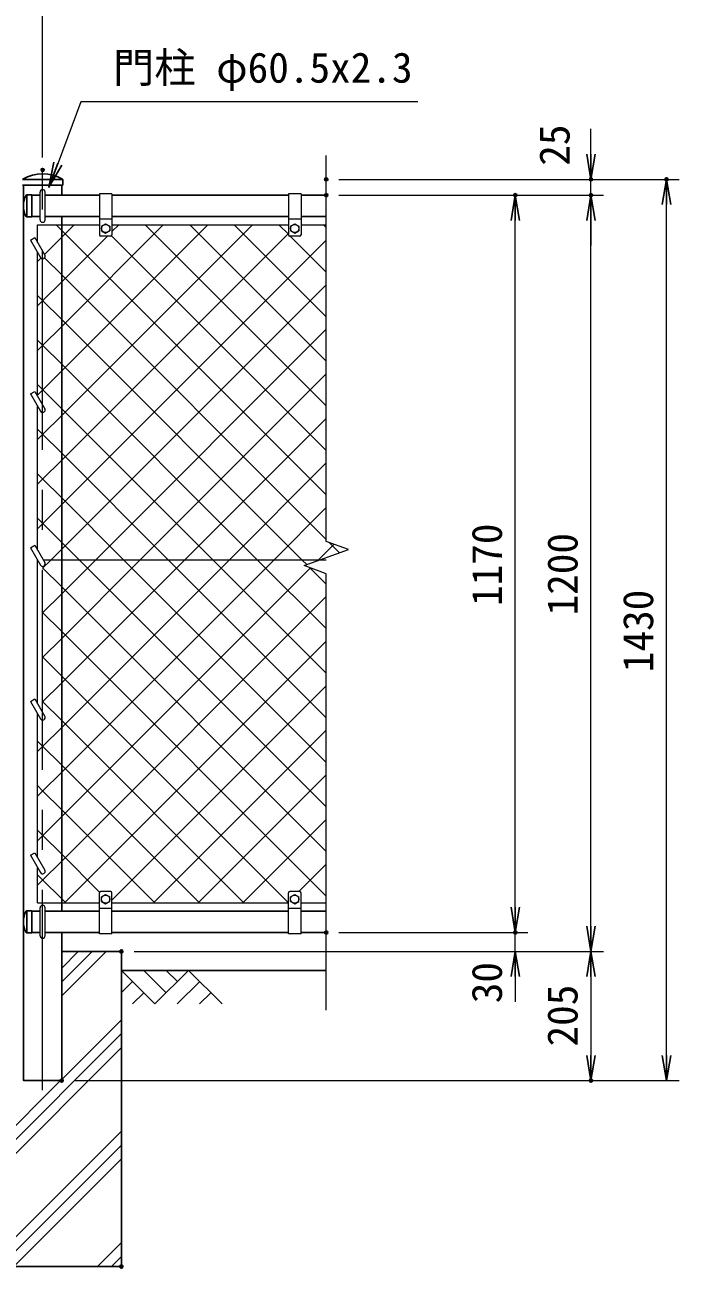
# Model space of a CAD drawing. Units: millimetres, scale not verified. Extents: x -4200 to 4200, y -2970 to 2970.
# Drawn here: x -1612 to -574, y -1041 to 932 of the extents above; entities that cross this region are included whole.
import ezdxf
from ezdxf.enums import TextEntityAlignment as Align

# ---------------------------------------------------------------- set-up
doc = ezdxf.new("R2010")
doc.units = ezdxf.units.MM
doc.header["$LTSCALE"] = 10
doc.header["$PDMODE"] = 32
doc.header["$PDSIZE"] = 5
doc.linetypes.add('USER1', pattern=[50.8, 31.75, -6.35, 6.35, -6.35])
for name, color, linetype, lineweight in [('0-0_D-STR1', 1, 'Continuous', 25), ('0-1_D-DCR-HCH', 7, 'Continuous', 13), ('0-2_D-STR3', 3, 'Continuous', 13), ('0-3_D-BMK', 2, 'USER1', 13), ('0-4_D-STR4', 7, 'Continuous', 25), ('0-5_D-BGD', 7, 'Continuous', 25), ('0-6_D-STR-TXT', 7, 'Continuous', 13), ('0-7_D-STR-DIM', 7, 'Continuous', 13), ('0-B_D-STR2', 7, 'Continuous', 13)]:
    doc.layers.add(name, color=color, linetype=linetype, lineweight=lineweight)
doc.layers.add('0-8_0', color=7, linetype='Continuous')
doc.layers.add('0-9_Defpoints', color=8, linetype='Continuous')
doc.styles.add('ＭＳ ゴシック', font='')
doc.styles.get('ＭＳ ゴシック').set_extended_font_data('MS Gothic')

# ---------------------------------------------------------------- blocks, each defined once
blk = doc.blocks.new('_Open')
at = {"layer": '0-8_0'}
blk.add_line((-10, 1.667), (0, 0), dxfattribs=at)
blk.add_lwpolyline([(-10, -1.667), (0, 0), (-10, 0)], dxfattribs=at)

msp = doc.modelspace()

# ---------------------------------------------------------------- linework, layer by layer
at = {"layer": '0-0_D-STR1'}
for p, q in [((-1551.95, 677.37), (-1616.15, 677.37)), ((-1552.28, 686.37), (-1615.81, 686.37)), ((-1553.8, 661.37), (-1553.8, 677.37)), ((-1551.95, 685.42), (-1551.95, 677.37)), ((-1609.38, 661.87), (-1601.05, 661.87)), ((-1609.05, 661.87), (-1609.05, 626.87)), ((-1601.05, 661.87), (-1601.05, 626.87)), ((-1588.05, 661.37), (-1601.05, 661.37)), ((-1494.05, 661.37), (-1580.05, 661.37)), ((-1194.05, 661.37), (-1474.05, 661.37)), ((-1134.05, 661.37), (-1174.05, 661.37)), ((-1609.38, 626.87), (-1601.05, 626.87)), ((-1588.05, 627.37), (-1601.05, 627.37)), ((-1494.05, 627.37), (-1580.05, 627.37)), ((-1553.8, -474.63), (-1553.8, 627.37)), ((-1194.05, 627.37), (-1474.05, 627.37)), ((-1134.05, 627.37), (-1174.05, 627.37)), ((-1609.38, -474.13), (-1601.05, -474.13)), ((-1609.05, -509.13), (-1609.05, -474.13)), ((-1601.05, -509.13), (-1601.05, -474.13)), ((-1588.05, -474.63), (-1601.05, -474.63)), ((-1494.05, -474.63), (-1580.05, -474.63)), ((-1194.05, -474.63), (-1474.05, -474.63)), ((-1134.05, -474.63), (-1174.05, -474.63)), ((-1609.38, -509.13), (-1601.05, -509.13)), ((-1588.05, -508.63), (-1601.05, -508.63)), ((-1494.05, -508.63), (-1580.05, -508.63)), ((-1194.05, -508.63), (-1474.05, -508.63)), ((-1134.05, -508.63), (-1174.05, -508.63))]:
    msp.add_line(p, q, dxfattribs=at)
msp.add_lwpolyline([(-1614.3, 677.37), (-1614.3, -743.63), (-1553.8, -743.63), (-1553.8, -508.63)], dxfattribs=at)
for centre, radius, start, end in [((-1584.05, 634.2), 61.17, 59.14927, 120.85073), ((-1553.45, 685.42), 1.5, 0, 59.14927), ((-1578.82, 644.37), 35.72, 151.52136, 208.47864), ((-1609.38, 660.87), 1, 90, 147.70173), ((-1609.38, 627.87), 1, 212.29827, 270), ((-1578.82, -491.63), 35.72, 151.52136, 208.47864), ((-1609.38, -475.13), 1, 90, 147.70173), ((-1609.38, -508.13), 1, 212.29827, 270)]:
    msp.add_arc(centre, radius, start, end, dxfattribs=at)
at = {"layer": '0-1_D-DCR-HCH'}
for p, q in [((-1553.8, -609.14), (-1483.29, -538.63)), ((-1553.8, -587.05), (-1505.38, -538.63)), ((-1553.8, -564.95), (-1527.48, -538.63)), ((-1405.83, -621.84), (-1459.05, -568.63)), ((-1388.1, -604.11), (-1423.57, -568.63)), ((-1352.62, -568.63), (-1405.83, -621.84)), ((-1370.27, -586.46), (-1388.1, -568.63)), ((-1352.62, -568.63), (-1299.41, -621.84)), ((-1441.31, -586.37), (-1459.05, -604.03)), ((-1334.88, -586.37), (-1370.52, -621.84)), ((-1423.57, -604.11), (-1441.39, -621.84)), ((-1317.15, -604.11), (-1334.97, -621.84)), ((-1553.8, -741.73), (-1459.05, -646.98)), ((-1709.05, -919.07), (-1459.05, -669.07)), ((-1709.05, -941.17), (-1459.05, -691.17)), ((-1709.05, -896.98), (-1555.7, -743.63)), ((-1673.93, -1038.63), (-1459.05, -823.75)), ((-1651.83, -1038.63), (-1459.05, -845.85)), ((-1629.73, -1038.63), (-1459.05, -867.95)), ((-1497.15, -1038.63), (-1459.05, -1000.53)), ((-1475.05, -1038.63), (-1459.05, -1022.63))]:
    msp.add_line(p, q, dxfattribs=at)
at = {"layer": '0-2_D-STR3'}
for p, q in [((-1588.05, 622.37), (-1588.05, 666.37)), ((-1580.05, 622.37), (-1580.05, 666.37)), ((-1494.05, 663.37), (-1494.05, 598.37)), ((-1474.05, 663.37), (-1494.05, 663.37)), ((-1474.05, 663.37), (-1474.05, 598.37)), ((-1194.05, 663.37), (-1194.05, 598.37)), ((-1174.05, 663.37), (-1194.05, 663.37)), ((-1174.05, 663.37), (-1174.05, 598.37)), ((-1592.05, 614.37), (-1494.05, 614.37)), ((-1592.05, 586.22), (-1592.05, 614.37)), ((-1474.05, 623.37), (-1494.05, 623.37)), ((-1490.55, 612.11), (-1484.05, 615.87)), ((-1490.55, 612.11), (-1490.55, 604.63)), ((-1484.05, 615.87), (-1477.55, 612.11)), ((-1477.55, 612.11), (-1477.55, 604.63)), ((-1474.05, 614.37), (-1194.05, 614.37)), ((-1174.05, 623.37), (-1194.05, 623.37)), ((-1190.55, 612.11), (-1184.05, 615.87)), ((-1190.55, 612.11), (-1190.55, 604.63)), ((-1184.05, 615.87), (-1177.55, 612.11)), ((-1177.55, 612.11), (-1177.55, 604.63)), ((-1174.05, 614.37), (-1134.05, 614.37)), ((-1603.44, 589.96), (-1596.51, 593.96)), ((-1596.51, 593.96), (-1580.58, 566.37)), ((-1476.05, 596.37), (-1492.05, 596.37)), ((-1176.05, 596.37), (-1192.05, 596.37)), ((-1603.44, 589.96), (-1587.51, 562.37)), ((-1592.05, 342.22), (-1592.05, 570.22)), ((-1603.44, 345.96), (-1596.51, 349.96)), ((-1603.44, 345.96), (-1587.51, 318.37)), ((-1596.51, 349.96), (-1580.58, 322.37)), ((-1592.05, 98.22), (-1592.05, 326.22)), ((-1603.44, 101.96), (-1596.51, 105.96)), ((-1603.44, 101.96), (-1587.51, 74.37)), ((-1596.51, 105.96), (-1580.58, 78.37)), ((-1592.05, -145.78), (-1592.05, 82.22)), ((-1134.05, 82.37), (-1582.89, 82.37)), ((-1603.44, -142.04), (-1596.51, -138.04)), ((-1596.51, -138.04), (-1580.58, -165.63)), ((-1603.44, -142.04), (-1587.51, -169.63)), ((-1592.05, -389.78), (-1592.05, -161.78)), ((-1603.44, -386.04), (-1596.51, -382.04)), ((-1603.44, -386.04), (-1587.51, -413.63)), ((-1596.51, -382.04), (-1580.58, -409.63)), ((-1592.05, -461.63), (-1592.05, -405.78)), ((-1494.05, -510.63), (-1494.05, -445.63)), ((-1476.05, -443.63), (-1492.05, -443.63)), ((-1490.55, -459.37), (-1490.55, -451.89)), ((-1477.55, -459.37), (-1477.55, -451.89)), ((-1474.05, -510.63), (-1474.05, -445.63)), ((-1194.05, -510.63), (-1194.05, -445.63)), ((-1176.05, -443.63), (-1192.05, -443.63)), ((-1190.55, -459.37), (-1190.55, -451.89)), ((-1177.55, -459.37), (-1177.55, -451.89)), ((-1174.05, -510.63), (-1174.05, -445.63)), ((-1592.05, -461.63), (-1494.05, -461.63)), ((-1588.05, -513.63), (-1588.05, -469.63)), ((-1580.05, -513.63), (-1580.05, -469.63)), ((-1474.05, -470.63), (-1494.05, -470.63)), ((-1490.55, -459.37), (-1484.05, -463.13)), ((-1484.05, -463.13), (-1477.55, -459.37)), ((-1474.05, -461.63), (-1194.05, -461.63)), ((-1174.05, -470.63), (-1194.05, -470.63)), ((-1190.55, -459.37), (-1184.05, -463.13)), ((-1184.05, -463.13), (-1177.55, -459.37)), ((-1174.05, -461.63), (-1134.05, -461.63)), ((-1474.05, -510.63), (-1494.05, -510.63)), ((-1174.05, -510.63), (-1194.05, -510.63))]:
    msp.add_line(p, q, dxfattribs=at)
for points in [[(-1490.55, 604.63), (-1484.05, 600.87), (-1477.55, 604.63)], [(-1190.55, 604.63), (-1184.05, 600.87), (-1177.55, 604.63)], [(-1490.55, -451.89), (-1484.05, -448.13), (-1477.55, -451.89)], [(-1190.55, -451.89), (-1184.05, -448.13), (-1177.55, -451.89)]]:
    msp.add_lwpolyline(points, dxfattribs=at)
for centre in [(-1484.05, 608.37), (-1184.05, 608.37), (-1484.05, -455.63), (-1184.05, -455.63)]:
    msp.add_circle(centre, 6.49, dxfattribs=at)
for centre, radius, start, end in [((-1584.05, 666.37), 4, 0, 180), ((-1584.05, 622.37), 4, 180, 0), ((-1492.05, 598.37), 2, 180, 270), ((-1476.05, 598.37), 2, 270, 0), ((-1192.05, 598.37), 2, 180, 270), ((-1176.05, 598.37), 2, 270, 0), ((-1584.05, 564.37), 4, 210, 30), ((-1584.05, 320.37), 4, 210, 30), ((-1584.05, 76.37), 4, 210, 30), ((-1584.05, -167.63), 4, 210, 30), ((-1584.05, -411.63), 4, 210, 30), ((-1492.05, -445.63), 2, 90, 180), ((-1476.05, -445.63), 2, 0, 90), ((-1192.05, -445.63), 2, 90, 180), ((-1176.05, -445.63), 2, 0, 90), ((-1584.05, -469.63), 4, 0, 180), ((-1584.05, -513.63), 4, 180, 0)]:
    msp.add_arc(centre, radius, start, end, dxfattribs=at)
at = {"layer": '0-3_D-BMK'}
msp.add_line((-1584.05, -758.63), (-1584.05, 701.37), dxfattribs=at)
at = {"layer": '0-4_D-STR4'}
msp.add_line((-1459.05, -538.63), (-1553.8, -538.63), dxfattribs=at)
msp.add_lwpolyline([(-1709.05, -538.63), (-1709.05, -1038.63), (-1459.05, -1038.63), (-1459.05, -538.63)], dxfattribs=at)
at = {"layer": '0-5_D-BGD'}
msp.add_line((-1134.05, -568.63), (-1459.05, -568.63), dxfattribs=at)
at = {"layer": '0-6_D-STR-TXT'}
msp.add_lwpolyline([(-988.65, 809.37), (-1523.33, 809.37), (-1573.36, 675.81)], dxfattribs=at)
at = {"layer": '0-7_D-STR-DIM'}
for p, q in [((-1584.05, 721.37), (-1584.05, 1051.37)), ((-714.05, 726.37), (-714.05, 766.37)), ((-1134.05, 112.02), (-1134.05, 724.37)), ((-1114.05, 686.37), (-574.05, 686.37)), ((-1114.05, 686.37), (-694.05, 686.37)), ((-714.05, 661.37), (-714.05, 686.37)), ((-1114.05, 661.37), (-814.05, 661.37)), ((-1114.05, 661.37), (-694.05, 661.37)), ((-1114.05, 661.37), (-694.05, 661.37)), ((-594.05, -703.63), (-594.05, 646.37)), ((-834.05, -468.63), (-834.05, 621.37)), ((-714.05, -498.63), (-714.05, 621.37)), ((-714.05, 621.37), (-714.05, 581.37)), ((-1169.28, 73.54), (-1098.81, 99.19)), ((-1098.81, 99.19), (-1134.05, 112.02)), ((-1134.05, 60.72), (-1169.28, 73.54)), ((-1134.05, -631.63), (-1134.05, 60.72)), ((-834.05, -468.63), (-834.05, -428.63)), ((-1114.05, -508.63), (-814.05, -508.63)), ((-1114.05, -508.63), (-814.05, -508.63)), ((-834.05, -538.63), (-834.05, -508.63)), ((-1439.05, -538.63), (-814.05, -538.63)), ((-1439.05, -538.63), (-694.05, -538.63)), ((-1439.05, -538.63), (-694.05, -538.63)), ((-834.05, -578.63), (-834.05, -618.63)), ((-714.05, -578.63), (-714.05, -703.63)), ((-1533.8, -743.63), (-574.05, -743.63)), ((-1533.8, -743.63), (-694.05, -743.63))]:
    msp.add_line(p, q, dxfattribs=at)
at = {"layer": '0-9_Defpoints'}
for p in [(-1584.05, 701.37), (-1134.05, 686.37), (-714.05, 686.37), (-594.05, 686.37), (-1134.05, 661.37), (-834.05, 661.37), (-714.05, 661.37), (-1134.05, -508.63), (-834.05, -508.63), (-1459.05, -538.63), (-1553.8, -743.63), (-714.05, -743.63), (-1459.05, -1038.63)]:
    msp.add_point(p, dxfattribs=at)
at = {"layer": '0-B_D-STR2'}
for p, q in [((-1553.8, 453.11), (-1392.54, 614.37)), ((-1553.8, 382.4), (-1321.83, 614.37)), ((-1474.05, 603.57), (-1463.25, 614.37)), ((-1134.05, 327.1), (-1421.32, 614.37)), ((-1134.05, 397.81), (-1350.6, 614.37)), ((-1134.05, 468.52), (-1279.89, 614.37)), ((-1194.05, 599.23), (-1209.18, 614.37)), ((-1134.05, 609.94), (-1138.47, 614.37)), ((-1134.05, 256.39), (-1474.63, 596.97)), ((-1134.05, 539.23), (-1191.18, 596.37)), ((-1592.05, 556.28), (-1586.82, 561.51)), ((-1584.05, 422.86), (-1553.8, 453.11)), ((-1500.28, 82.37), (-1134.05, 448.6)), ((-1584.05, 423.54), (-1592.05, 431.54)), ((-1592.05, 414.86), (-1584.05, 422.86)), ((-1553.8, 393.29), (-1584.05, 423.54)), ((-1584.05, 352.15), (-1553.8, 382.4)), ((-1242.87, 82.37), (-1553.8, 393.29)), ((-1429.57, 82.37), (-1134.05, 377.89)), ((-1584.05, 352.83), (-1592.05, 360.83)), ((-1592.05, 344.15), (-1584.05, 352.15)), ((-1553.8, 322.58), (-1584.05, 352.83)), ((-1313.58, 82.37), (-1553.8, 322.58)), ((-1358.86, 82.37), (-1134.05, 307.18)), ((-1584.05, 282.12), (-1592.05, 290.12)), ((-1553.8, 251.87), (-1584.05, 282.12)), ((-1384.29, 82.37), (-1553.8, 251.87)), ((-1584.05, 211.41), (-1592.05, 219.41)), ((-1288.15, 82.37), (-1134.05, 236.47)), ((-1553.8, 181.16), (-1584.05, 211.41)), ((-1455, 82.37), (-1553.8, 181.16)), ((-1217.43, 82.37), (-1134.05, 165.76)), ((-1584.05, 140.7), (-1592.05, 148.7)), ((-1553.8, 110.45), (-1584.05, 140.7)), ((-1525.71, 82.37), (-1553.8, 110.45)), ((-1113.08, 94), (-1129.41, 110.33)), ((-1553.8, 28.85), (-1500.28, 82.37)), ((-1553.8, -41.86), (-1429.57, 82.37)), ((-1553.8, -112.57), (-1358.86, 82.37)), ((-1553.8, -183.28), (-1288.15, 82.37)), ((-1553.8, -253.99), (-1217.43, 82.37)), ((-1134.05, -309.3), (-1525.71, 82.37)), ((-1134.05, -238.59), (-1455, 82.37)), ((-1134.05, -167.88), (-1384.29, 82.37)), ((-1134.05, -97.17), (-1313.58, 82.37)), ((-1134.05, -26.46), (-1242.87, 82.37)), ((-1553.8, 39.74), (-1584.05, 69.99)), ((-1134.05, 44.25), (-1159.93, 70.14)), ((-1134.05, -380.01), (-1553.8, 39.74)), ((-1584.05, -1.4), (-1553.8, 28.85)), ((-1553.8, -30.97), (-1584.05, -0.72)), ((-1134.05, -450.72), (-1553.8, -30.97)), ((-1584.05, -72.11), (-1553.8, -41.86)), ((-1549.3, -461.63), (-1134.05, -46.38)), ((-1584.05, -142.82), (-1553.8, -112.57)), ((-1474.05, -457.09), (-1134.05, -117.09)), ((-1584.05, -213.53), (-1553.8, -183.28)), ((-1407.88, -461.63), (-1134.05, -187.8)), ((-1584.05, -212.85), (-1592.05, -204.85)), ((-1592.05, -221.53), (-1584.05, -213.53)), ((-1553.8, -243.1), (-1584.05, -212.85)), ((-1584.05, -284.24), (-1553.8, -253.99)), ((-1335.27, -461.63), (-1553.8, -243.1)), ((-1584.05, -283.56), (-1592.05, -275.56)), ((-1337.17, -461.63), (-1134.05, -258.51)), ((-1592.05, -292.24), (-1584.05, -284.24)), ((-1553.8, -313.81), (-1584.05, -283.56)), ((-1405.98, -461.63), (-1553.8, -313.81)), ((-1266.46, -461.63), (-1134.05, -329.22)), ((-1177.75, -443.63), (-1134.05, -399.93)), ((-1195.75, -461.63), (-1194.05, -459.93))]:
    msp.add_line(p, q, dxfattribs=at)
for points in [[(-1592.05, 273.44), (-1584.05, 281.44), (-1553.8, 311.69), (-1251.12, 614.37)], [(-1581.09, 567.24), (-1553.8, 594.53), (-1533.96, 614.37)], [(-1134.05, 185.68), (-1553.8, 605.43), (-1562.74, 614.37)], [(-1592.05, 202.73), (-1584.05, 210.73), (-1553.8, 240.98), (-1194.05, 600.73)], [(-1592.05, 485.57), (-1584.05, 493.57), (-1553.8, 523.82), (-1481.25, 596.37)], [(-1592.05, 132.02), (-1584.05, 140.02), (-1553.8, 170.27), (-1134.05, 590.02)], [(-1134.05, 114.97), (-1553.8, 534.72), (-1580.95, 561.87)], [(-1584.05, 69.31), (-1570.99, 82.37), (-1553.8, 99.56), (-1134.05, 519.31)], [(-1164.92, 75.13), (-1172.16, 82.37), (-1553.8, 464), (-1584.05, 494.25), (-1592.05, 502.25)], [(-1147.69, 81.4), (-1146.72, 82.37), (-1121.6, 107.49)], [(-1592.05, -362.96), (-1584.05, -354.96), (-1553.8, -324.71), (-1159.21, 69.88)], [(-1592.05, -433.67), (-1584.05, -425.67), (-1553.8, -395.42), (-1134.05, 24.33)], [(-1194.05, -461.43), (-1553.8, -101.68), (-1584.05, -71.43)], [(-1264.55, -461.63), (-1553.8, -172.39), (-1584.05, -142.14)], [(-1493.74, -444.58), (-1553.8, -384.52), (-1584.05, -354.27), (-1592.05, -346.27)], [(-1547.4, -461.63), (-1553.8, -455.23), (-1584.05, -424.98), (-1592.05, -416.98)]]:
    msp.add_lwpolyline(points, dxfattribs=at)

# ---------------------------------------------------------------- block references
at = {"layer": '0-6_D-STR-TXT', "xscale": 4, "yscale": 4, "rotation": 249.46512}
msp.add_blockref('_Open', (-1574.06, 673.94), dxfattribs=at)
at = {"layer": '0-7_D-STR-DIM', "xscale": 4, "yscale": 4}
for p, rotation in [((-714.05, 686.37), 270), ((-594.05, 686.37), 90), ((-834.05, 661.37), 90), ((-714.05, 661.37), 90), ((-714.05, 661.37), 90), ((-834.05, -508.63), 270), ((-834.05, -508.63), 270), ((-714.05, -538.63), 270), ((-834.05, -538.63), 90), ((-714.05, -538.63), 90), ((-714.05, -743.63), 270), ((-594.05, -743.63), 270)]:
    msp.add_blockref('_Open', p, dxfattribs=dict(at, rotation=rotation))

# ---------------------------------------------------------------- texts
at = {"layer": '0-6_D-STR-TXT', "style": 'ＭＳ ゴシック'}
msp.add_text('門柱 φ60.5x2.3', height=48.09, dxfattribs=at).set_placement((-1472.41, 825.38), align=Align.BOTTOM_LEFT)
at = {"layer": '0-7_D-STR-DIM', "style": 'ＭＳ ゴシック'}
for s, p in [('25', (-733.43, 708.01)), ('1170', (-840.79, 9.47)), ('1200', (-720.79, -5.53)), ('1430', (-600.79, -95.53)), ('30', (-840.79, -620.83)), ('205', (-720.79, -689.48))]:
    msp.add_text(s, height=48.09, rotation=90, dxfattribs=at).set_placement(p, align=Align.BOTTOM_LEFT)

doc.saveas('drawing.dxf')
